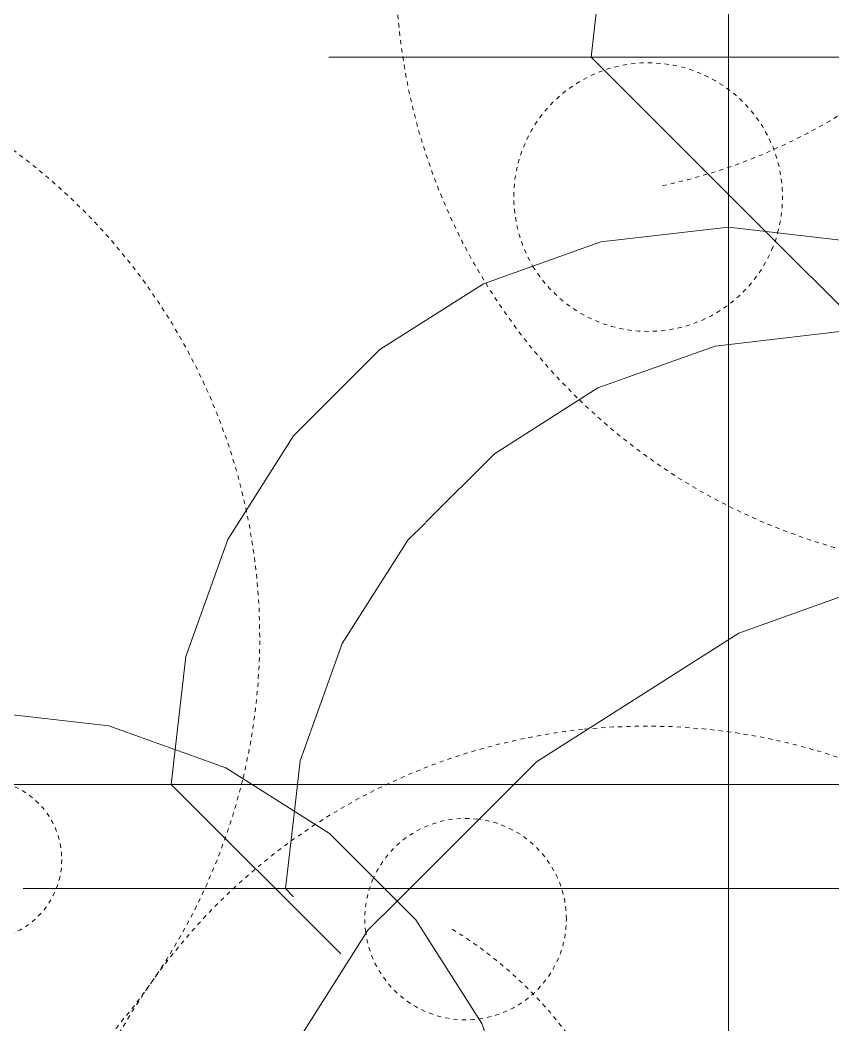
# Model space of a CAD drawing. Header units: inches. Extents: x 9391 to 11530, y 1186 to 2858.
# Drawn here: x 10247.21 to 10271.39, y 2702.97 to 2732.89 of the extents above; entities that cross this region are included whole.
import ezdxf

# ---------------------------------------------------------------- set-up
doc = ezdxf.new("R2010")
doc.units = ezdxf.units.IN
doc.header["$MEASUREMENT"] = 0
doc.linetypes.add('Dash', pattern=[0.25, 0.125, -0.125])
for name, color, linetype, lineweight in [('A-DETL-GENF-1', 254, 'Continuous', 9), ('A-DETL-GENF-2', 253, 'Continuous', 9), ('A-DETL-GENF-3', 9, 'Continuous', 9), ('A-DETL-GENF-HDLN', 1, 'Dash', 9)]:
    doc.layers.add(name, color=color, linetype=linetype, lineweight=lineweight)

# ---------------------------------------------------------------- blocks, each defined once
blk = doc.blocks.new('lupin 26755 - lupin 26755-V135-FLOOR PLAN - ROOF')
at = {"layer": 'A-DETL-GENF-HDLN'}
for centre, radius, start, end in [((0, 0), 18, 7.092, 95.9959), ((0, 0), 18, 95.9959, 123.1115), ((0, 0), 18, 123.1115, 159.5956), ((-5.363, 12.255), 3, 83.0769, 156.3203), ((-5.363, 12.255), 3, 0, 82.3887), ((-5.363, 12.255), 3, 156.3203, 186.6799), ((-12.131, 1.52), 12.226, 16.9843, 59.0245), ((-5.363, 12.255), 3, 277.514, 0), ((-5.363, 12.255), 3, 186.6799, 276.9231)]:
    blk.add_arc(centre, radius, start, end, dxfattribs=at)
blk = doc.blocks.new('lupin 26755 - lupin 26755-V136-FLOOR PLAN - ROOF')
at = {"layer": 'A-DETL-GENF-HDLN'}
blk.add_circle((9.724, -6.624), 2.385, dxfattribs=at)
for start, end in [(0, 248.3111), (346.5254, 0), (303.75, 346.5254)]:
    blk.add_arc((0, 0), 18, start, end, dxfattribs=at)
blk = doc.blocks.new('lupin 26755 - lupin 26755-V137-FLOOR PLAN - ROOF')
at = {"layer": 'A-DETL-GENF-HDLN'}
for centre, radius, start, end in [((0, 0), 18, 0, 211.6327), ((-13.568, 9.876), 16.782, 282.0514, 323.9486), ((-10.493, -6.874), 4, 344.478, 211.0454), ((-10.493, -6.874), 4, 337, 344.478), ((-10.493, -6.874), 4, 211.0454, 337), ((0, 0), 18, 211.6327, 225.8451), ((0, 0), 18, 225.8451, 263.4454)]:
    blk.add_arc(centre, radius, start, end, dxfattribs=at)
blk = doc.blocks.new('magnolia 26756 - magnolia 26756-V141-FLOOR PLAN - ROOF')
at = {"layer": 'A-DETL-GENF-1'}
for p, q in [((-17.433, 0), (-20.865, 0)), ((-17.433, 0), (-16.799, 0)), ((-16.595, 0), (-17.027, 0)), ((-16.799, 0), (-16.662, 0)), ((-16.662, 0), (-16.546, 0)), ((-16.506, 0), (-16.655, 0)), ((-16.655, 0), (-16.552, 0)), ((-16.538, 0), (-16.595, 0)), ((-16.552, 0), (-16.538, 0)), ((-16.546, 0), (-16.462, 0)), ((-16.431, 0), (-16.506, 0)), ((-16.462, 0), (-16.42, 0)), ((-16.42, 0), (-16.431, 0)), ((-15.81, 0), (-15.932, 0)), ((-15.932, 0), (-14.932, 0)), ((-15.567, 0), (-15.81, 0)), ((-15.239, 0), (-15.567, 0)), ((-13.796, 0), (-15.239, 0)), ((-14.932, 0), (-13.199, 0)), ((-13.199, 0), (-14.266, 0)), ((-14.266, 0), (-13.824, 0)), ((-13.824, 0), (-13.671, 0)), ((-13.466, 0), (-13.796, 0)), ((-13.671, 0), (-13.545, 0)), ((-13.545, 0), (-13.199, 0)), ((-13.199, 0), (-12.304, 0)), ((-12.304, 0), (-12.095, 0)), ((-12.095, 0), (-11.97, 0)), ((-11.97, 0), (-11.953, 0)), ((-5.2, 0), (-5.479, 0)), ((-5.479, 0), (-5.462, 0)), ((-5.462, 0), (-5.384, 0)), ((-5.384, 0), (-5.033, 0)), ((-5.033, 0), (-4.537, 0)), ((-4.537, 0), (-4.077, 0)), ((-4.077, 0), (-3.662, 0)), ((-3.662, 0), (-3.304, 0)), ((-3.304, 0), (-3.012, 0)), ((-2.466, 0), (-2.584, 0)), ((-2.584, 0), (-2.516, 0)), ((-2.516, 0), (-2.362, 0)), ((-2.362, 0), (-2.1, 0)), ((-2.1, 0), (-1.726, 0)), ((-1.726, 0), (-1.471, 0)), ((-1.471, 0), (-1.304, 0)), ((-1.304, 0), (-1.196, 0)), ((-1.196, 0), (-0.933, 0)), ((-0.933, 0), (-0.103, 0)), ((-24.236, 0), (-24.398, 0)), ((-24.398, 0), (-24.171, 0)), ((-23.863, 0), (-24.236, 0)), ((-24.171, 0), (-23.955, 0)), ((-23.199, 0), (-24.132, 0)), ((-24.132, 0), (-23.983, 0)), ((-23.983, 0), (-22.031, 0)), ((-23.955, 0), (-22.932, 0)), ((-22.678, 0), (-23.863, 0)), ((-23.416, 0), (-23.437, 0)), ((-23.437, 0), (-23.199, 0)), ((-23.332, 0), (-23.416, 0)), ((-22.985, 0), (-23.332, 0)), ((-22.932, 0), (-23.018, 0)), ((-23.018, 0), (-22.948, 0)), ((-22.575, 0), (-22.985, 0)), ((-22.948, 0), (-22.798, 0)), ((-22.798, 0), (-21.187, 0)), ((-20.532, 0), (-22.678, 0)), ((-21.704, 0), (-22.575, 0)), ((-22.455, 0), (-22.539, 0)), ((-22.539, 0), (-22.532, 0)), ((-22.532, 0), (-22.369, 0)), ((-21.997, 0), (-22.455, 0)), ((-22.369, 0), (-20.735, 0)), ((-22.031, 0), (-21.865, 0)), ((-21.891, 0), (-21.997, 0)), ((-21.865, 0), (-21.891, 0)), ((-21, 0), (-21.704, 0)), ((-21.597, 0), (-21.599, 0)), ((-21.599, 0), (-21.298, 0)), ((-21.546, 0), (-21.597, 0)), ((-21.428, 0), (-21.546, 0)), ((-20.399, 0), (-21.428, 0)), ((-21.227, 0), (-21.332, 0)), ((-21.332, 0), (-20.658, 0)), ((-21.298, 0), (-21.227, 0)), ((-21.187, 0), (-20.695, 0)), ((-19.999, 0), (-21.065, 0)), ((-21.065, 0), (-20.91, 0)), ((-20.979, 0), (-21.001, 0)), ((-21.001, 0), (-20.865, 0)), ((-20.799, 0), (-21, 0)), ((-20.84, 0), (-20.979, 0)), ((-20.91, 0), (-20.697, 0)), ((-19.965, 0), (-20.84, 0)), ((-20.71, 0), (-20.799, 0)), ((-20.735, 0), (-19.999, 0)), ((-20.5, 0), (-20.71, 0)), ((-20.697, 0), (-20.431, 0)), ((-20.695, 0), (-20.279, 0)), ((-20.658, 0), (-20.466, 0)), ((-20.442, 0), (-20.532, 0)), ((-20.202, 0), (-20.5, 0)), ((-20.466, 0), (-20.239, 0)), ((-20.376, 0), (-20.442, 0)), ((-20.431, 0), (-18.932, 0)), ((-20.076, 0), (-20.399, 0)), ((-20.131, 0), (-20.376, 0)), ((-20.279, 0), (-19.97, 0)), ((-20.239, 0), (-19.965, 0)), ((-19.844, 0), (-20.202, 0)), ((-19.968, 0), (-20.131, 0)), ((-19.377, 0), (-20.076, 0)), ((-19.97, 0), (-19.697, 0)), ((-19.732, 0), (-19.968, 0)), ((-19.46, 0), (-19.844, 0)), ((-19.561, 0), (-19.732, 0)), ((-19.697, 0), (-19.564, 0)), ((-19.564, 0), (-19.414, 0)), ((-19.472, 0), (-19.561, 0)), ((-18.932, 0), (-19.472, 0)), ((-19.079, 0), (-19.46, 0)), ((-19.414, 0), (-19.12, 0)), ((-18.566, 0), (-19.377, 0)), ((-19.12, 0), (-19.006, 0)), ((-18.732, 0), (-19.079, 0)), ((-19.006, 0), (-18.932, 0)), ((-18.932, 0), (-18.746, 0)), ((-18.746, 0), (-18.581, 0)), ((-17.949, 0), (-18.732, 0)), ((-18.581, 0), (-18.056, 0)), ((-17.599, 0), (-18.566, 0)), ((-18.056, 0), (-17.821, 0)), ((-17.318, 0), (-17.949, 0)), ((-17.821, 0), (-17.532, 0)), ((-17.567, 0), (-17.599, 0)), ((-17.599, 0), (-17.567, 0)), ((-17.568, 0), (-17.599, 0)), ((-17.548, 0), (-17.568, 0)), ((-16.947, 0), (-17.567, 0)), ((-17.567, 0), (-17.546, 0)), ((-17.537, 0), (-17.548, 0)), ((-17.546, 0), (-17.536, 0)), ((-17.536, 0), (-17.537, 0)), ((-17.532, 0), (-17.502, 0)), ((-17.502, 0), (-17.449, 0)), ((-17.449, 0), (-17.376, 0)), ((-17.376, 0), (-17.283, 0)), ((-16.775, 0), (-17.318, 0)), ((-17.283, 0), (-17.171, 0)), ((-17.027, 0), (-17.199, 0)), ((-17.199, 0), (-13.732, 0)), ((-17.171, 0), (-16.899, 0)), ((-16.868, 0), (-16.947, 0)), ((-16.899, 0), (-16.868, 0)), ((-16.255, 0), (-16.775, 0)), ((-15.518, 0), (-15.599, 0)), ((-15.599, 0), (-14.948, 0)), ((-14.568, 0), (-15.518, 0)), ((-14.948, 0), (-14.474, 0)), ((-14.202, 0), (-14.568, 0)), ((-14.474, 0), (-13.115, 0)), ((-13.905, 0), (-14.202, 0)), ((-13.732, 0), (-13.905, 0)), ((-12.889, 0), (-13.642, 0)), ((-13.054, 0), (-13.466, 0)), ((-13.115, 0), (-12.599, 0)), ((-12.942, 0), (-13.054, 0)), ((-12.864, 0), (-12.942, 0)), ((-12.599, 0), (-12.864, 0)), ((-11.953, 0), (-12.066, 0)), ((-12.066, 0), (-11.691, 0)), ((-11.691, 0), (-11.351, 0)), ((-11.351, 0), (-10.417, 0)), ((-10.417, 0), (-10.09, 0)), ((-10.09, 0), (-9.733, 0)), ((-9.733, 0), (-9.283, 0)), ((-9.283, 0), (-9.122, 0)), ((-9.122, 0), (-8.999, 0)), ((-8.999, 0), (-8.907, 0)), ((-8.907, 0), (-8.799, 0)), ((-8.799, 0), (-8.585, 0)), ((-8.585, 0), (-8.333, 0)), ((-8.333, 0), (-8.057, 0)), ((-8.057, 0), (-7.775, 0)), ((-7.775, 0), (-7.5, 0)), ((-7.5, 0), (-7.247, 0)), ((-7.247, 0), (-7.033, 0)), ((-7.033, 0), (-6.281, 0)), ((-6.281, 0), (-5.713, 0)), ((-5.713, 0), (-5.443, 0)), ((-5.443, 0), (-5.2, 0)), ((-3.012, 0), (-2.796, 0)), ((-2.796, 0), (-2.666, 0)), ((-2.666, 0), (-1.882, 0)), ((-2.41, 0), (-2.466, 0)), ((-2.287, 0), (-2.41, 0)), ((-2.09, 0), (-2.287, 0)), ((-0.432, 0), (-2.09, 0)), ((-1.882, 0), (-1.251, 0)), ((-1.035, 0), (-1.267, 0)), ((-1.267, 0), (-0.495, 0)), ((-1.251, 0), (-1.067, 0)), ((-1.067, 0), (-1.086, 0)), ((-1.086, 0), (-1.044, 0)), ((-1.044, 0), (-0.979, 0)), ((-0.936, 0), (-1.035, 0)), ((-0.979, 0), (-0.93, 0)), ((-0.93, 0), (-0.936, 0)), ((-0.495, 0), (-0.424, 0)), ((-0.406, 0), (-0.432, 0)), ((-0.424, 0), (-0.406, 0))]:
    blk.add_line(p, q, dxfattribs=at)
at = {"layer": 'A-DETL-GENF-2'}
for p, q in [((-16.589, 0), (-16.324, 2.301)), ((-16.589, 0), (-16.345, -0.244)), ((-10.933, 0), (-10.847, 0)), ((-4.707, 0), (-10.933, 0)), ((-10.847, 0), (-10.791, 0)), ((-10.791, 0), (-10.762, 0)), ((6.833, 0), (-4.705, 0))]:
    blk.add_line(p, q, dxfattribs=at)
at = {"layer": 'A-DETL-GENF-3'}
for p, q in [((-3.801, 16.151), (0, 16.589)), ((-7.292, 14.902), (-3.801, 16.151)), ((-10.372, 12.942), (-7.292, 14.902)), ((-12.407, 10.908), (-10.372, 12.942)), ((-12.942, 10.372), (-12.424, 10.89)), ((-14.902, 7.292), (-12.942, 10.372)), ((-16.151, 3.801), (-14.902, 7.292)), ((-16.324, 2.301), (-16.151, 3.801)), ((-15.695, 0), (-16.255, 0)), ((-15.031, 0), (-15.695, 0)), ((-14.199, 0), (-15.031, 0)), ((-14.744, 0), (-14.82, 0)), ((-14.82, 0), (-14.806, 0)), ((-14.806, 0), (-14.725, 0)), ((-14.121, 0), (-14.744, 0)), ((-14.725, 0), (-14.199, 0)), ((-13.642, 0), (-14.121, 0)), ((-11.923, 0), (-12.889, 0)), ((-11.4, 0), (-11.923, 0)), ((-10.869, 0), (-11.4, 0)), ((-10.814, 0), (-10.869, 0)), ((-10.776, 0), (-10.814, 0)), ((-10.758, 0), (-10.776, 0)), ((-10.762, 0), (-10.758, 0))]:
    blk.add_line(p, q, dxfattribs=at)
blk = doc.blocks.new('magnolia 26756 - magnolia 26756-V142-FLOOR PLAN - ROOF')
at = {"layer": 'A-DETL-GENF-1'}
for p, q in [((0, 16.589), (3.801, 16.151)), ((3.801, 16.151), (7.292, 14.902)), ((7.292, 14.902), (10.372, 12.942)), ((10.372, 12.942), (12.942, 10.372)), ((12.942, 10.372), (14.902, 7.292)), ((14.902, 7.292), (16.151, 3.801))]:
    blk.add_line(p, q, dxfattribs=at)
blk = doc.blocks.new('magnolia 26756 - magnolia 26756-V143-FLOOR PLAN - ROOF')
at = {"layer": 'A-DETL-GENF-1'}
for p, q in [((-16.589, 0), (-16.151, 3.801)), ((-17.433, 0), (-20.865, 0)), ((-17.433, 0), (-16.799, 0)), ((-16.595, 0), (-17.027, 0)), ((-16.799, 0), (-16.662, 0)), ((-16.662, 0), (-16.546, 0)), ((-16.506, 0), (-16.655, 0)), ((-16.655, 0), (-16.552, 0)), ((-16.538, 0), (-16.595, 0)), ((-16.589, 0), (-11.401, -5.188)), ((-16.552, 0), (-16.538, 0)), ((-16.546, 0), (-16.462, 0)), ((-16.431, 0), (-16.506, 0)), ((-16.462, 0), (-16.42, 0)), ((-16.42, 0), (-16.431, 0)), ((-15.81, 0), (-15.932, 0)), ((-15.932, 0), (-14.932, 0)), ((-15.567, 0), (-15.81, 0)), ((-15.239, 0), (-15.567, 0)), ((-13.796, 0), (-15.239, 0)), ((-14.932, 0), (-13.199, 0)), ((-13.199, 0), (-14.266, 0)), ((-14.266, 0), (-13.824, 0)), ((-13.824, 0), (-13.671, 0)), ((-13.466, 0), (-13.796, 0)), ((-13.671, 0), (-13.545, 0)), ((-13.545, 0), (-13.199, 0)), ((-13.199, 0), (-12.304, 0)), ((-12.304, 0), (-12.095, 0)), ((-12.095, 0), (-11.97, 0)), ((-11.97, 0), (-11.953, 0)), ((-24.236, 0), (-24.398, 0)), ((-24.398, 0), (-24.171, 0)), ((-23.863, 0), (-24.236, 0)), ((-24.171, 0), (-23.955, 0)), ((-23.199, 0), (-24.132, 0)), ((-24.132, 0), (-23.983, 0)), ((-23.983, 0), (-22.031, 0)), ((-23.955, 0), (-22.932, 0)), ((-22.678, 0), (-23.863, 0)), ((-23.416, 0), (-23.437, 0)), ((-23.437, 0), (-23.199, 0)), ((-23.332, 0), (-23.416, 0)), ((-22.985, 0), (-23.332, 0)), ((-22.932, 0), (-23.018, 0)), ((-23.018, 0), (-22.948, 0)), ((-22.575, 0), (-22.985, 0)), ((-22.948, 0), (-22.798, 0)), ((-22.798, 0), (-21.187, 0)), ((-20.532, 0), (-22.678, 0)), ((-21.704, 0), (-22.575, 0)), ((-22.455, 0), (-22.539, 0)), ((-22.539, 0), (-22.532, 0)), ((-22.532, 0), (-22.369, 0)), ((-21.997, 0), (-22.455, 0)), ((-22.369, 0), (-20.735, 0)), ((-22.031, 0), (-21.865, 0)), ((-21.891, 0), (-21.997, 0)), ((-21.865, 0), (-21.891, 0)), ((-21, 0), (-21.704, 0)), ((-21.597, 0), (-21.599, 0)), ((-21.599, 0), (-21.298, 0)), ((-21.546, 0), (-21.597, 0)), ((-21.428, 0), (-21.546, 0)), ((-20.399, 0), (-21.428, 0)), ((-21.227, 0), (-21.332, 0)), ((-21.332, 0), (-20.658, 0)), ((-21.298, 0), (-21.227, 0)), ((-21.187, 0), (-20.695, 0)), ((-19.999, 0), (-21.065, 0)), ((-21.065, 0), (-20.91, 0)), ((-20.979, 0), (-21.001, 0)), ((-21.001, 0), (-20.865, 0)), ((-20.799, 0), (-21, 0)), ((-20.84, 0), (-20.979, 0)), ((-20.91, 0), (-20.697, 0)), ((-19.965, 0), (-20.84, 0)), ((-20.71, 0), (-20.799, 0)), ((-20.735, 0), (-19.999, 0)), ((-20.5, 0), (-20.71, 0)), ((-20.697, 0), (-20.431, 0)), ((-20.695, 0), (-20.279, 0)), ((-20.658, 0), (-20.466, 0)), ((-20.442, 0), (-20.532, 0)), ((-20.202, 0), (-20.5, 0)), ((-20.466, 0), (-20.239, 0)), ((-20.376, 0), (-20.442, 0)), ((-20.431, 0), (-18.932, 0)), ((-20.076, 0), (-20.399, 0)), ((-20.131, 0), (-20.376, 0)), ((-20.279, 0), (-19.97, 0)), ((-20.239, 0), (-19.965, 0)), ((-19.844, 0), (-20.202, 0)), ((-19.968, 0), (-20.131, 0)), ((-19.377, 0), (-20.076, 0)), ((-19.97, 0), (-19.697, 0)), ((-19.732, 0), (-19.968, 0)), ((-19.46, 0), (-19.844, 0)), ((-19.561, 0), (-19.732, 0)), ((-19.697, 0), (-19.564, 0)), ((-19.564, 0), (-19.414, 0)), ((-19.472, 0), (-19.561, 0)), ((-18.932, 0), (-19.472, 0)), ((-19.079, 0), (-19.46, 0)), ((-19.414, 0), (-19.12, 0)), ((-18.566, 0), (-19.377, 0)), ((-19.12, 0), (-19.006, 0)), ((-18.732, 0), (-19.079, 0)), ((-19.006, 0), (-18.932, 0)), ((-18.932, 0), (-18.746, 0)), ((-18.746, 0), (-18.581, 0)), ((-17.949, 0), (-18.732, 0)), ((-18.581, 0), (-18.056, 0)), ((-17.599, 0), (-18.566, 0)), ((-18.056, 0), (-17.821, 0)), ((-17.318, 0), (-17.949, 0)), ((-17.821, 0), (-17.532, 0)), ((-17.567, 0), (-17.599, 0)), ((-17.599, 0), (-17.567, 0)), ((-17.568, 0), (-17.599, 0)), ((-17.548, 0), (-17.568, 0)), ((-16.947, 0), (-17.567, 0)), ((-17.567, 0), (-17.546, 0)), ((-17.537, 0), (-17.548, 0)), ((-17.546, 0), (-17.536, 0)), ((-17.536, 0), (-17.537, 0)), ((-17.532, 0), (-17.502, 0)), ((-17.502, 0), (-17.449, 0)), ((-17.449, 0), (-17.376, 0)), ((-17.376, 0), (-17.283, 0)), ((-16.775, 0), (-17.318, 0)), ((-17.283, 0), (-17.171, 0)), ((-17.027, 0), (-17.199, 0)), ((-17.199, 0), (-13.732, 0)), ((-17.171, 0), (-16.899, 0)), ((-16.868, 0), (-16.947, 0)), ((-16.899, 0), (-16.868, 0)), ((-16.255, 0), (-16.775, 0)), ((-15.695, 0), (-16.255, 0)), ((-15.031, 0), (-15.695, 0)), ((-15.518, 0), (-15.599, 0)), ((-15.599, 0), (-14.948, 0)), ((-14.568, 0), (-15.518, 0)), ((-14.199, 0), (-15.031, 0)), ((-14.948, 0), (-14.474, 0)), ((-14.744, 0), (-14.82, 0)), ((-14.82, 0), (-14.806, 0)), ((-14.806, 0), (-14.725, 0)), ((-14.121, 0), (-14.744, 0)), ((-14.725, 0), (-14.199, 0)), ((-14.202, 0), (-14.568, 0)), ((-14.474, 0), (-13.115, 0)), ((-13.905, 0), (-14.202, 0)), ((-11.923, 0), (-14.121, 0)), ((-13.732, 0), (-13.905, 0)), ((-13.054, 0), (-13.466, 0)), ((-13.115, 0), (-12.599, 0)), ((-12.942, 0), (-13.054, 0)), ((-12.864, 0), (-12.942, 0)), ((-12.599, 0), (-12.864, 0)), ((-11.953, 0), (-12.066, 0)), ((-12.066, 0), (-11.691, 0)), ((-11.4, 0), (-11.923, 0)), ((-11.691, 0), (-11.351, 0)), ((-10.869, 0), (-11.4, 0)), ((-11.351, 0), (-10.417, 0)), ((6.833, 0), (-10.933, 0)), ((-10.933, 0), (-10.847, 0)), ((-10.814, 0), (-10.869, 0)), ((-10.847, 0), (-10.791, 0)), ((-10.776, 0), (-10.814, 0)), ((-10.791, 0), (-10.762, 0)), ((-10.758, 0), (-10.776, 0)), ((-10.762, 0), (-10.758, 0)), ((-10.417, 0), (-10.09, 0)), ((-10.09, 0), (-9.733, 0)), ((-9.733, 0), (-9.283, 0))]:
    blk.add_line(p, q, dxfattribs=at)
at = {"layer": 'A-DETL-GENF-3'}
blk.add_line((-11.401, -5.188), (-8.339, -8.25), dxfattribs=at)
blk = doc.blocks.new('magnolia 26756 - magnolia 26756-V148-FLOOR PLAN - ROOF')
at = {"layer": 'A-DETL-GENF-1'}
for p, q in [((0, 23.983), (0, 22.031)), ((0, 22.678), (0, 23.863)), ((0, 22.575), (0, 22.985)), ((0, 22.798), (0, 21.187)), ((0, 20.532), (0, 22.678)), ((0, 21.704), (0, 22.575)), ((0, 22.455), (0, 22.539)), ((0, 22.539), (0, 22.532)), ((0, 22.532), (0, 22.369)), ((0, 21.997), (0, 22.455)), ((0, 22.369), (0, 20.735)), ((0, 22.031), (0, 21.865)), ((0, 21.891), (0, 21.997)), ((0, 21.865), (0, 21.891)), ((0, 21), (0, 21.704)), ((0, 21.597), (0, 21.599)), ((0, 21.599), (0, 21.298)), ((0, 21.546), (0, 21.597)), ((0, 21.428), (0, 21.546)), ((0, 20.399), (0, 21.428)), ((0, 21.227), (0, 21.332)), ((0, 21.332), (0, 20.658)), ((0, 21.298), (0, 21.227)), ((0, 21.187), (0, 20.695)), ((0, 19.999), (0, 21.065)), ((0, 21.065), (0, 20.91)), ((0, 20.979), (0, 21.001)), ((0, 21.001), (0, 20.865)), ((0, 20.799), (0, 21)), ((0, 20.84), (0, 20.979)), ((0, 20.91), (0, 20.697)), ((0, 17.433), (0, 20.865)), ((0, 19.965), (0, 20.84)), ((0, 20.71), (0, 20.799)), ((0, 20.735), (0, 19.999)), ((0, 20.5), (0, 20.71)), ((0, 20.697), (0, 20.431)), ((0, 20.695), (0, 20.279)), ((0, 20.658), (0, 20.466)), ((0, 20.442), (0, 20.532)), ((0, 20.202), (0, 20.5)), ((0, 20.466), (0, 20.239)), ((0, 20.376), (0, 20.442)), ((0, 20.431), (0, 18.932)), ((0, 20.076), (0, 20.399)), ((0, 20.131), (0, 20.376)), ((0, 20.279), (0, 19.97)), ((0, 20.239), (0, 19.965)), ((0, 19.844), (0, 20.202)), ((0, 19.968), (0, 20.131)), ((0, 19.377), (0, 20.076)), ((0, 19.97), (0, 19.697)), ((0, 19.732), (0, 19.968)), ((0, 19.46), (0, 19.844)), ((0, 19.561), (0, 19.732)), ((0, 19.697), (0, 19.564)), ((0, 19.564), (0, 19.414)), ((0, 19.472), (0, 19.561)), ((0, 18.932), (0, 19.472)), ((0, 19.079), (0, 19.46)), ((0, 19.414), (0, 19.12)), ((0, 18.566), (0, 19.377)), ((0, 19.12), (0, 19.006)), ((0, 18.732), (0, 19.079)), ((0, 19.006), (0, 18.932)), ((0, 18.932), (0, 18.746)), ((0, 18.746), (0, 18.581)), ((0, 17.949), (0, 18.732)), ((0, 18.581), (0, 18.056)), ((0, 17.599), (0, 18.566)), ((0, 18.056), (0, 17.821)), ((0, 17.318), (0, 17.949)), ((0, 17.821), (0, 17.532)), ((0, 17.567), (0, 17.599)), ((0, 17.599), (0, 17.567)), ((0, 17.568), (0, 17.599)), ((0, 17.548), (0, 17.568)), ((0, 16.947), (0, 17.567)), ((0, 17.567), (0, 17.546)), ((0, 17.537), (0, 17.548)), ((0, 17.546), (0, 17.536)), ((0, 17.536), (0, 17.537)), ((0, 17.532), (0, 17.502)), ((0, 17.502), (0, 17.449)), ((0, 17.449), (0, 17.376)), ((0, 17.433), (0, 16.799)), ((0, 17.376), (0, 17.283)), ((0, 16.775), (0, 17.318)), ((0, 17.283), (0, 17.171)), ((0, 17.027), (0, 17.199)), ((0, 17.199), (0, 13.732)), ((0, 17.171), (0, 16.899)), ((0, 16.595), (0, 17.027)), ((0, 16.868), (0, 16.947)), ((0, 16.899), (0, 16.868)), ((0, 16.799), (0, 16.662)), ((0, 16.255), (0, 16.775)), ((-3.801, 16.151), (0, 16.589)), ((0, 16.662), (0, 16.546)), ((0, 16.506), (0, 16.655)), ((0, 16.655), (0, 16.552)), ((0, 16.538), (0, 16.595)), ((0, 16.589), (3.801, 16.151)), ((0, 16.552), (0, 16.538)), ((0, 16.546), (0, 16.462)), ((0, 16.431), (0, 16.506)), ((0, 16.462), (0, 16.42)), ((0, 16.42), (0, 16.431)), ((0, 15.695), (0, 16.255)), ((-7.292, 14.902), (-3.801, 16.151)), ((0, 15.81), (0, 15.932)), ((0, 15.932), (0, 14.932)), ((0, 15.567), (0, 15.81)), ((0, 15.031), (0, 15.695)), ((0, 15.518), (0, 15.599)), ((0, 15.599), (0, 14.948)), ((0, 15.239), (0, 15.567)), ((0, 14.568), (0, 15.518)), ((0, 13.796), (0, 15.239)), ((0, 14.199), (0, 15.031)), ((-10.372, 12.942), (-7.292, 14.902)), ((0, 14.948), (0, 14.474)), ((0, 14.932), (0, 13.199)), ((0, 14.744), (0, 14.82)), ((0, 14.82), (0, 14.806)), ((0, 14.806), (0, 14.725)), ((0, 14.121), (0, 14.744)), ((0, 14.725), (0, 14.199)), ((0, 14.202), (0, 14.568)), ((0, 14.474), (0, 13.115)), ((0, 13.199), (0, 14.266)), ((0, 14.266), (0, 13.824)), ((0, 13.905), (0, 14.202)), ((0, 11.923), (0, 14.121)), ((0, 13.732), (0, 13.905)), ((0, 13.824), (0, 13.671)), ((0, 13.466), (0, 13.796)), ((0, 13.671), (0, 13.545)), ((0, 13.545), (0, 13.199)), ((0, 13.054), (0, 13.466)), ((0, 13.199), (0, 12.304)), ((-12.942, 10.372), (-10.372, 12.942)), ((0, 13.115), (0, 12.599)), ((0, 12.942), (0, 13.054)), ((0, 12.864), (0, 12.942)), ((0, 12.599), (0, 12.864)), ((0, 12.304), (0, 12.095)), ((0, 12.095), (0, 11.97)), ((0, 11.953), (0, 12.066)), ((0, 12.066), (0, 11.691)), ((0, 11.97), (0, 11.953)), ((0, 11.4), (0, 11.923)), ((0, 11.691), (0, 11.351)), ((0, 10.869), (0, 11.4)), ((0, 11.351), (0, 10.417)), ((0, 4.306), (0, 10.933)), ((0, 10.933), (0, 10.847)), ((0, 10.814), (0, 10.869)), ((0, 10.847), (0, 10.791)), ((0, 10.776), (0, 10.814)), ((0, 10.791), (0, 10.762)), ((0, 10.758), (0, 10.776)), ((0, 10.762), (0, 10.758)), ((-14.902, 7.292), (-12.942, 10.372)), ((0, 10.417), (0, 10.09)), ((0, 10.09), (0, 9.733)), ((0, 9.733), (0, 9.283)), ((0, 9.283), (0, 9.122)), ((0, 9.122), (0, 8.999)), ((0, 8.999), (0, 8.907)), ((0, 8.907), (0, 8.799)), ((0, 8.799), (0, 8.585)), ((0, 8.585), (0, 8.333)), ((0, 8.333), (0, 8.057)), ((0, 8.057), (0, 7.775)), ((0, 7.775), (0, 7.5)), ((0, 7.5), (0, 7.247)), ((-16.151, 3.801), (-14.902, 7.292)), ((0, 7.247), (0, 7.033)), ((0, 7.033), (0, 6.281)), ((0, 6.281), (0, 5.713)), ((0, 5.713), (0, 5.443)), ((0, 5.2), (0, 5.479)), ((0, 5.479), (0, 5.462)), ((0, 5.462), (0, 5.384)), ((0, 5.443), (0, 5.2)), ((0, 5.384), (0, 5.033)), ((0, 5.033), (0, 4.537)), ((0, 4.537), (0, 4.077)), ((0, 4.077), (0, 3.662)), ((-16.47, 1.036), (-16.151, 3.801)), ((0, 3.662), (0, 3.304)), ((0, 3.304), (0, 3.012)), ((0, 3.012), (0, 2.796)), ((0, 2.796), (0, 2.666)), ((0, 2.666), (0, 1.882)), ((0, 2.466), (0, 2.584)), ((0, 2.584), (0, 2.516)), ((0, 2.516), (0, 2.362)), ((0, 2.41), (0, 2.466)), ((0, 2.287), (0, 2.41)), ((0, 2.362), (0, 2.1)), ((0, 2.09), (0, 2.287)), ((0, 2.1), (0, 1.726)), ((0, 0.432), (0, 2.09)), ((0, 1.882), (0, 1.251)), ((0, 1.726), (0, 1.471)), ((0, 1.471), (0, 1.304)), ((0, 1.304), (0, 1.196)), ((0, 1.035), (0, 1.267)), ((0, 1.267), (0, 0.495)), ((0, 1.251), (0, 1.067)), ((0, 1.196), (0, 0.933)), ((0, 1.067), (0, 1.086)), ((0, 1.086), (0, 1.044)), ((0, 1.044), (0, 0.979)), ((0, 0.936), (0, 1.035)), ((0, 0.979), (0, 0.93)), ((0, 0.93), (0, 0.936)), ((0, 0.933), (0, 0.102)), ((0, 0.495), (0, 0.424)), ((0, 0.406), (0, 0.432)), ((0, 0.424), (0, 0.406)), ((-17.433, 0), (-20.865, 0)), ((-17.433, 0), (-16.799, 0)), ((-16.595, 0), (-17.027, 0)), ((-16.799, 0), (-16.662, 0)), ((-16.662, 0), (-16.546, 0)), ((-16.506, 0), (-16.655, 0)), ((-16.655, 0), (-16.552, 0)), ((-16.538, 0), (-16.595, 0)), ((-16.552, 0), (-16.538, 0)), ((-16.546, 0), (-16.462, 0)), ((-16.431, 0), (-16.506, 0)), ((-16.462, 0), (-16.42, 0)), ((-16.42, 0), (-16.431, 0)), ((-15.81, 0), (-15.932, 0)), ((-15.932, 0), (-14.932, 0)), ((-15.567, 0), (-15.81, 0)), ((-15.239, 0), (-15.567, 0)), ((-13.796, 0), (-15.239, 0)), ((-14.932, 0), (-13.199, 0)), ((-13.199, 0), (-14.266, 0)), ((-14.266, 0), (-13.824, 0)), ((-13.824, 0), (-13.671, 0)), ((-13.466, 0), (-13.796, 0)), ((-13.671, 0), (-13.545, 0)), ((-13.545, 0), (-13.199, 0)), ((-13.199, 0), (-12.304, 0)), ((-12.304, 0), (-12.095, 0)), ((-12.095, 0), (-11.97, 0)), ((-11.97, 0), (-11.953, 0)), ((-5.2, 0), (-5.479, 0)), ((-5.479, 0), (-5.462, 0)), ((-5.462, 0), (-5.384, 0)), ((-5.384, 0), (-5.033, 0)), ((-5.033, 0), (-4.537, 0)), ((-4.537, 0), (-4.077, 0)), ((-4.077, 0), (-3.662, 0)), ((-3.662, 0), (-3.304, 0)), ((-3.304, 0), (-3.012, 0)), ((-2.466, 0), (-2.584, 0)), ((-2.584, 0), (-2.516, 0)), ((-2.516, 0), (-2.362, 0)), ((-2.362, 0), (-2.1, 0)), ((-2.1, 0), (-1.726, 0)), ((-1.726, 0), (-1.471, 0)), ((-1.471, 0), (-1.304, 0)), ((-1.304, 0), (-1.196, 0)), ((-1.196, 0), (-0.933, 0)), ((-0.933, 0), (-0.103, 0)), ((-0.103, 0), (2.133, 0)), ((0, 0.102), (0, -2.133)), ((1.825, 0), (1.78, 0)), ((1.78, 0), (1.788, 0)), ((1.788, 0), (1.867, 0)), ((2.076, 0), (1.825, 0)), ((1.867, 0), (4.463, 0)), ((2.133, 0), (2.076, 0)), ((-20.532, 0), (-22.678, 0)), ((-22.369, 0), (-20.735, 0)), ((-21, 0), (-21.704, 0)), ((-20.399, 0), (-21.428, 0)), ((-21.332, 0), (-20.658, 0)), ((-21.187, 0), (-20.695, 0)), ((-19.999, 0), (-21.065, 0)), ((-21.065, 0), (-20.91, 0)), ((-20.979, 0), (-21.001, 0)), ((-21.001, 0), (-20.865, 0)), ((-20.799, 0), (-21, 0)), ((-20.84, 0), (-20.979, 0)), ((-20.91, 0), (-20.697, 0)), ((-19.965, 0), (-20.84, 0)), ((-20.71, 0), (-20.799, 0)), ((-20.735, 0), (-19.999, 0)), ((-20.5, 0), (-20.71, 0)), ((-20.697, 0), (-20.431, 0)), ((-20.695, 0), (-20.279, 0)), ((-20.658, 0), (-20.466, 0)), ((-20.442, 0), (-20.532, 0)), ((-20.202, 0), (-20.5, 0)), ((-20.466, 0), (-20.239, 0)), ((-20.376, 0), (-20.442, 0)), ((-20.431, 0), (-18.932, 0)), ((-20.076, 0), (-20.399, 0)), ((-20.131, 0), (-20.376, 0)), ((-20.279, 0), (-19.97, 0)), ((-20.239, 0), (-19.965, 0)), ((-19.844, 0), (-20.202, 0)), ((-19.968, 0), (-20.131, 0)), ((-19.377, 0), (-20.076, 0)), ((-19.97, 0), (-19.697, 0)), ((-19.732, 0), (-19.968, 0)), ((-19.46, 0), (-19.844, 0)), ((-19.561, 0), (-19.732, 0)), ((-19.697, 0), (-19.564, 0)), ((-19.564, 0), (-19.414, 0)), ((-19.472, 0), (-19.561, 0)), ((-18.932, 0), (-19.472, 0)), ((-19.079, 0), (-19.46, 0)), ((-19.414, 0), (-19.12, 0)), ((-18.566, 0), (-19.377, 0)), ((-19.12, 0), (-19.006, 0)), ((-18.732, 0), (-19.079, 0)), ((-19.006, 0), (-18.932, 0)), ((-18.932, 0), (-18.746, 0)), ((-18.746, 0), (-18.581, 0)), ((-17.949, 0), (-18.732, 0)), ((-18.581, 0), (-18.056, 0)), ((-17.599, 0), (-18.566, 0)), ((-18.056, 0), (-17.821, 0)), ((-17.318, 0), (-17.949, 0)), ((-17.821, 0), (-17.532, 0)), ((-17.567, 0), (-17.599, 0)), ((-17.599, 0), (-17.567, 0)), ((-17.568, 0), (-17.599, 0)), ((-17.548, 0), (-17.568, 0)), ((-16.947, 0), (-17.567, 0)), ((-17.567, 0), (-17.546, 0)), ((-17.537, 0), (-17.548, 0)), ((-17.546, 0), (-17.536, 0)), ((-17.536, 0), (-17.537, 0)), ((-17.532, 0), (-17.502, 0)), ((-17.502, 0), (-17.449, 0)), ((-17.449, 0), (-17.376, 0)), ((-17.376, 0), (-17.283, 0)), ((-16.775, 0), (-17.318, 0)), ((-17.283, 0), (-17.171, 0)), ((-17.027, 0), (-17.199, 0)), ((-17.199, 0), (-13.732, 0)), ((-17.171, 0), (-16.899, 0)), ((-16.868, 0), (-16.947, 0)), ((-16.899, 0), (-16.868, 0)), ((-16.255, 0), (-16.775, 0)), ((-15.695, 0), (-16.255, 0)), ((-15.435, 0), (-15.695, 0)), ((-15.518, 0), (-15.599, 0)), ((-15.599, 0), (-14.948, 0)), ((-14.568, 0), (-15.518, 0)), ((-14.948, 0), (-14.474, 0)), ((-14.202, 0), (-14.568, 0)), ((-14.474, 0), (-13.115, 0)), ((-13.905, 0), (-14.202, 0)), ((-14.121, 0), (-14.178, 0)), ((-11.923, 0), (-14.121, 0)), ((-13.732, 0), (-13.905, 0)), ((-13.054, 0), (-13.466, 0)), ((-13.115, 0), (-12.599, 0)), ((-12.942, 0), (-13.054, 0)), ((-12.864, 0), (-12.942, 0)), ((-12.599, 0), (-12.864, 0)), ((-11.953, 0), (-12.066, 0)), ((-12.066, 0), (-11.691, 0)), ((-11.4, 0), (-11.923, 0)), ((-11.691, 0), (-11.351, 0)), ((-10.869, 0), (-11.4, 0)), ((-11.351, 0), (-10.417, 0)), ((-6.384, 0), (-10.933, 0)), ((-10.933, 0), (-10.847, 0)), ((-10.814, 0), (-10.869, 0)), ((-10.847, 0), (-10.791, 0)), ((-10.776, 0), (-10.814, 0)), ((-10.791, 0), (-10.762, 0)), ((-10.758, 0), (-10.776, 0)), ((-10.762, 0), (-10.758, 0)), ((-10.417, 0), (-10.09, 0)), ((-10.09, 0), (-9.733, 0)), ((-9.733, 0), (-9.283, 0)), ((-9.283, 0), (-9.122, 0)), ((-9.122, 0), (-8.999, 0)), ((-8.999, 0), (-8.907, 0)), ((-8.907, 0), (-8.799, 0)), ((-8.799, 0), (-8.585, 0)), ((-8.585, 0), (-8.333, 0)), ((-8.333, 0), (-8.057, 0)), ((-8.057, 0), (-7.775, 0)), ((-7.775, 0), (-7.5, 0)), ((-7.5, 0), (-7.247, 0)), ((-7.247, 0), (-7.033, 0)), ((-7.033, 0), (-6.281, 0)), ((-6.281, 0), (-5.713, 0)), ((-5.713, 0), (-5.443, 0)), ((-5.443, 0), (-5.2, 0)), ((-3.012, 0), (-2.796, 0)), ((-2.796, 0), (-2.666, 0)), ((-2.666, 0), (-1.882, 0)), ((-2.41, 0), (-2.466, 0)), ((-2.287, 0), (-2.41, 0)), ((-2.09, 0), (-2.287, 0)), ((-0.432, 0), (-2.09, 0)), ((-1.882, 0), (-1.251, 0)), ((-1.035, 0), (-1.267, 0)), ((-1.267, 0), (-0.495, 0)), ((-1.251, 0), (-1.067, 0)), ((-1.067, 0), (-1.086, 0)), ((-1.086, 0), (-1.044, 0)), ((-1.044, 0), (-0.979, 0)), ((-0.936, 0), (-1.035, 0)), ((-0.979, 0), (-0.93, 0)), ((-0.93, 0), (-0.936, 0)), ((-0.495, 0), (-0.424, 0)), ((-0.406, 0), (-0.432, 0)), ((-0.424, 0), (-0.406, 0)), ((0, -1.825), (0, -1.78)), ((0, -1.78), (0, -1.788)), ((0, -1.788), (0, -1.867)), ((0, -2.076), (0, -1.825)), ((0, -1.867), (0, -4.463)), ((0, -2.133), (0, -2.076)), ((0, -4.463), (0, -6.666)), ((0, -4.842), (0, -4.632)), ((0, -4.632), (0, -4.644)), ((0, -4.644), (0, -5.23)), ((0, -6.666), (0, -4.842)), ((0, -5.23), (0, -6.019)), ((0, -6.019), (0, -7.6))]:
    blk.add_line(p, q, dxfattribs=at)
at = {"layer": 'A-DETL-GENF-3'}
for p, q in [((0, -6.629), (0, 4.306)), ((-16.589, 0), (-16.47, 1.036)), ((-16.589, 0), (-11.541, -5.048)), ((-15.031, 0), (-15.435, 0)), ((-14.199, 0), (-15.031, 0)), ((-14.744, 0), (-14.82, 0)), ((-14.82, 0), (-14.806, 0)), ((-14.806, 0), (-14.725, 0)), ((-14.178, 0), (-14.744, 0)), ((-14.725, 0), (-14.199, 0)), ((6.833, 0), (-6.384, 0))]:
    blk.add_line(p, q, dxfattribs=at)
blk = doc.blocks.new('holly 26751 - holly 26751-V167-FLOOR PLAN - ROOF')
at = {"layer": 'A-DETL-GENF-1'}
for p, q in [((-14.243, 29.106), (-7.425, 31.546)), ((-20.259, 25.279), (-14.243, 29.106)), ((-24.412, 21.127), (-20.259, 25.279))]:
    blk.add_line(p, q, dxfattribs=at)
at = {"layer": 'A-DETL-GENF-3'}
for p, q in [((-25.279, 20.259), (-24.412, 21.127)), ((-29.106, 14.243), (-25.279, 20.259))]:
    blk.add_line(p, q, dxfattribs=at)

msp = doc.modelspace()

# ---------------------------------------------------------------- block references
at = {"layer": 'A-DETL-GENF-1'}
for name, p in [('magnolia 26756 - magnolia 26756-V143-FLOOR PLAN - ROOF', (10280.787, 2731.783)), ('magnolia 26756 - magnolia 26756-V148-FLOOR PLAN - ROOF', (10268.287, 2710.133)), ('magnolia 26756 - magnolia 26756-V141-FLOOR PLAN - ROOF', (10271.691, 2707.031)), ('magnolia 26756 - magnolia 26756-V142-FLOOR PLAN - ROOF', (10246.04, 2695.725)), ('holly 26751 - holly 26751-V167-FLOOR PLAN - ROOF', (10282.837, 2685.528))]:
    msp.add_blockref(name, p, dxfattribs=at)
at = {"layer": 'A-DETL-GENF-2'}
for name, p in [('lupin 26755 - lupin 26755-V137-FLOOR PLAN - ROOF', (10276.389, 2734.49)), ('lupin 26755 - lupin 26755-V136-FLOOR PLAN - ROOF', (10236.337, 2714.516)), ('lupin 26755 - lupin 26755-V135-FLOOR PLAN - ROOF', (10265.826, 2693.867))]:
    msp.add_blockref(name, p, dxfattribs=at)

doc.saveas('drawing.dxf')
